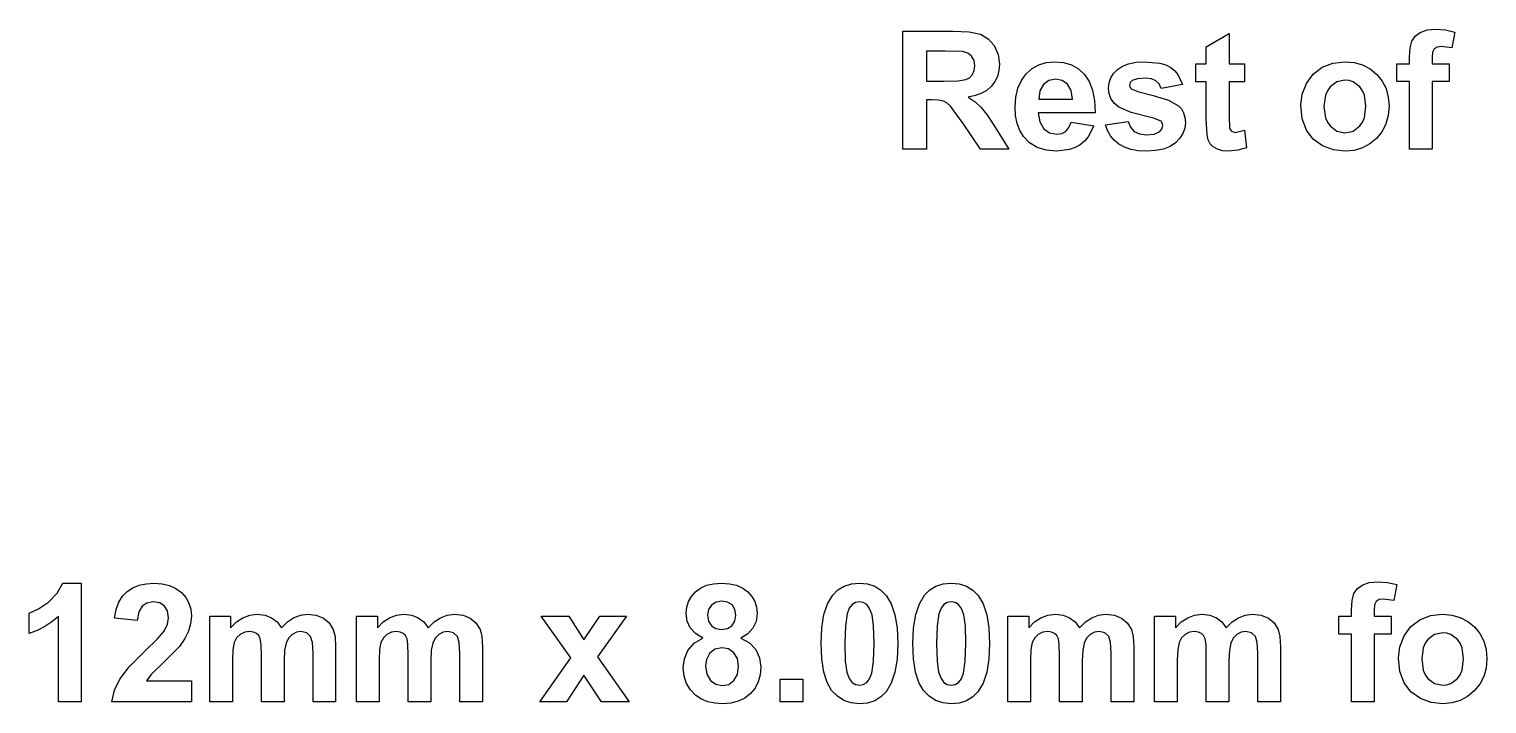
# Model space of a CAD drawing. Header units: metres. Extents: x -79 to 184, y 27 to 122.
# Drawn here: x -79.19 to -30.65, y 31.35 to 53.82 of the extents above; entities that cross this region are included whole.
import ezdxf

# ---------------------------------------------------------------- set-up
doc = ezdxf.new("R2010")
doc.units = ezdxf.units.M

msp = doc.modelspace()

# ---------------------------------------------------------------- linework, layer by layer
at = {"layer": '12mm x 8.00mm fo'}
for p, q in [((-78.55, 34.738, 0.02), (-78.258, 35.03, 0.02)), ((-78.258, 35.03, 0.02), (-78.075, 35.367, 0.02)), ((-78.075, 35.367, 0.02), (-77.464, 35.367, 0.02)), ((-77.464, 35.367, 0.02), (-77.464, 31.418, 0.02)), ((-76.083, 34.939, 0.02), (-75.924, 35.096, 0.02)), ((-75.924, 35.096, 0.02), (-75.736, 35.215, 0.02)), ((-75.736, 35.215, 0.02), (-75.525, 35.3, 0.02)), ((-75.525, 35.3, 0.02), (-75.293, 35.351, 0.02)), ((-75.293, 35.351, 0.02), (-75.038, 35.367, 0.02)), ((-75.038, 35.367, 0.02), (-74.763, 35.348, 0.02)), ((-74.763, 35.348, 0.02), (-74.519, 35.289, 0.02)), ((-74.519, 35.289, 0.02), (-74.305, 35.191, 0.02)), ((-74.305, 35.191, 0.02), (-74.124, 35.054, 0.02)), ((-74.124, 35.054, 0.02), (-73.978, 34.887, 0.02)), ((-57.141, 34.927, 0.02), (-57.006, 35.08, 0.02)), ((-57.006, 35.08, 0.02), (-56.836, 35.206, 0.02)), ((-56.836, 35.206, 0.02), (-56.634, 35.296, 0.02)), ((-56.634, 35.296, 0.02), (-56.4, 35.35, 0.02)), ((-56.4, 35.35, 0.02), (-56.133, 35.367, 0.02)), ((-56.133, 35.367, 0.02), (-55.868, 35.35, 0.02)), ((-55.868, 35.35, 0.02), (-55.635, 35.296, 0.02)), ((-55.635, 35.296, 0.02), (-55.433, 35.206, 0.02)), ((-55.433, 35.206, 0.02), (-55.262, 35.08, 0.02)), ((-55.262, 35.08, 0.02), (-55.127, 34.927, 0.02)), ((-52.605, 34.682, 0.02), (-52.436, 34.965, 0.02)), ((-52.436, 34.965, 0.02), (-52.261, 35.141, 0.02)), ((-52.261, 35.141, 0.02), (-52.054, 35.267, 0.02)), ((-52.054, 35.267, 0.02), (-51.815, 35.342, 0.02)), ((-51.815, 35.342, 0.02), (-51.545, 35.367, 0.02)), ((-51.545, 35.367, 0.02), (-51.275, 35.342, 0.02)), ((-51.275, 35.342, 0.02), (-51.036, 35.266, 0.02)), ((-51.036, 35.266, 0.02), (-50.829, 35.138, 0.02)), ((-50.829, 35.138, 0.02), (-50.652, 34.96, 0.02)), ((-50.652, 34.96, 0.02), (-50.484, 34.678, 0.02)), ((-49.549, 34.682, 0.02), (-49.38, 34.965, 0.02)), ((-49.38, 34.965, 0.02), (-49.205, 35.141, 0.02)), ((-49.205, 35.141, 0.02), (-48.998, 35.267, 0.02)), ((-48.998, 35.267, 0.02), (-48.76, 35.342, 0.02)), ((-48.76, 35.342, 0.02), (-48.49, 35.367, 0.02)), ((-48.49, 35.367, 0.02), (-48.22, 35.342, 0.02)), ((-48.22, 35.342, 0.02), (-47.981, 35.266, 0.02)), ((-47.981, 35.266, 0.02), (-47.773, 35.138, 0.02)), ((-47.773, 35.138, 0.02), (-47.596, 34.96, 0.02)), ((-47.596, 34.96, 0.02), (-47.429, 34.678, 0.02)), ((-35.143, 34.796, 0.02), (-35.085, 35.019, 0.02)), ((-35.085, 35.019, 0.02), (-34.977, 35.179, 0.02)), ((-34.977, 35.179, 0.02), (-34.804, 35.307, 0.02)), ((-34.804, 35.307, 0.02), (-34.571, 35.391, 0.02)), ((-34.571, 35.391, 0.02), (-34.285, 35.418, 0.02)), ((-34.285, 35.418, 0.02), (-33.966, 35.394, 0.02)), ((-33.966, 35.394, 0.02), (-33.654, 35.322, 0.02)), ((-33.654, 35.322, 0.02), (-33.756, 34.796, 0.02)), ((-79.191, 34.372, 0.02), (-78.883, 34.512, 0.02)), ((-78.883, 34.512, 0.02), (-78.55, 34.738, 0.02)), ((-76.345, 34.203, 0.02), (-76.293, 34.492, 0.02)), ((-76.293, 34.492, 0.02), (-76.206, 34.738, 0.02)), ((-76.206, 34.738, 0.02), (-76.083, 34.939, 0.02)), ((-75.433, 34.6, 0.02), (-75.543, 34.411, 0.02)), ((-75.269, 34.707, 0.02), (-75.433, 34.6, 0.02)), ((-75.057, 34.742, 0.02), (-75.269, 34.707, 0.02)), ((-74.844, 34.708, 0.02), (-75.057, 34.742, 0.02)), ((-74.683, 34.607, 0.02), (-74.844, 34.708, 0.02)), ((-74.581, 34.442, 0.02), (-74.683, 34.607, 0.02)), ((-73.978, 34.887, 0.02), (-73.874, 34.701, 0.02)), ((-73.874, 34.701, 0.02), (-73.812, 34.497, 0.02)), ((-73.812, 34.497, 0.02), (-73.791, 34.273, 0.02)), ((-57.313, 34.353, 0.02), (-57.294, 34.564, 0.02)), ((-57.294, 34.564, 0.02), (-57.237, 34.755, 0.02)), ((-57.237, 34.755, 0.02), (-57.141, 34.927, 0.02)), ((-56.568, 34.491, 0.02), (-56.6, 34.3, 0.02)), ((-56.471, 34.64, 0.02), (-56.568, 34.491, 0.02)), ((-56.32, 34.737, 0.02), (-56.471, 34.64, 0.02)), ((-56.125, 34.769, 0.02), (-56.32, 34.737, 0.02)), ((-55.936, 34.737, 0.02), (-56.125, 34.769, 0.02)), ((-55.788, 34.642, 0.02), (-55.936, 34.737, 0.02)), ((-55.693, 34.493, 0.02), (-55.788, 34.642, 0.02)), ((-55.661, 34.302, 0.02), (-55.693, 34.493, 0.02)), ((-55.127, 34.927, 0.02), (-55.03, 34.755, 0.02)), ((-55.03, 34.755, 0.02), (-54.972, 34.564, 0.02)), ((-54.972, 34.564, 0.02), (-54.953, 34.353, 0.02)), ((-52.726, 34.321, 0.02), (-52.605, 34.682, 0.02)), ((-51.885, 34.533, 0.02), (-51.956, 34.343, 0.02)), ((-51.79, 34.655, 0.02), (-51.885, 34.533, 0.02)), ((-51.675, 34.721, 0.02), (-51.79, 34.655, 0.02)), ((-51.545, 34.742, 0.02), (-51.675, 34.721, 0.02)), ((-51.416, 34.721, 0.02), (-51.545, 34.742, 0.02)), ((-51.303, 34.655, 0.02), (-51.416, 34.721, 0.02)), ((-51.206, 34.525, 0.02), (-51.303, 34.655, 0.02)), ((-51.127, 34.309, 0.02), (-51.206, 34.525, 0.02)), ((-50.484, 34.678, 0.02), (-50.364, 34.318, 0.02)), ((-49.67, 34.321, 0.02), (-49.549, 34.682, 0.02)), ((-48.829, 34.533, 0.02), (-48.9, 34.343, 0.02)), ((-48.734, 34.655, 0.02), (-48.829, 34.533, 0.02)), ((-48.619, 34.721, 0.02), (-48.734, 34.655, 0.02)), ((-48.49, 34.742, 0.02), (-48.619, 34.721, 0.02)), ((-48.361, 34.721, 0.02), (-48.49, 34.742, 0.02)), ((-48.247, 34.655, 0.02), (-48.361, 34.721, 0.02)), ((-48.15, 34.525, 0.02), (-48.247, 34.655, 0.02)), ((-48.071, 34.309, 0.02), (-48.15, 34.525, 0.02)), ((-47.429, 34.678, 0.02), (-47.309, 34.318, 0.02)), ((-35.162, 34.482, 0.02), (-35.143, 34.796, 0.02)), ((-35.162, 34.268, 0.02), (-35.162, 34.482, 0.02)), ((-34.39, 34.651, 0.02), (-34.408, 34.469, 0.02)), ((-34.408, 34.469, 0.02), (-34.408, 34.268, 0.02)), ((-34.337, 34.762, 0.02), (-34.39, 34.651, 0.02)), ((-34.243, 34.82, 0.02), (-34.337, 34.762, 0.02)), ((-34.102, 34.839, 0.02), (-34.243, 34.82, 0.02)), ((-33.756, 34.796, 0.02), (-34.102, 34.839, 0.02)), ((-79.191, 33.688, 0.02), (-79.191, 34.372, 0.02)), ((-78.433, 34.079, 0.02), (-78.667, 33.923, 0.02)), ((-78.217, 34.259, 0.02), (-78.433, 34.079, 0.02)), ((-78.217, 31.418, 0.02), (-78.217, 34.259, 0.02)), ((-75.594, 34.128, 0.02), (-76.345, 34.203, 0.02)), ((-75.543, 34.411, 0.02), (-75.594, 34.128, 0.02)), ((-74.703, 33.758, 0.02), (-74.586, 33.99, 0.02)), ((-74.586, 33.99, 0.02), (-74.547, 34.219, 0.02)), ((-74.547, 34.219, 0.02), (-74.581, 34.442, 0.02)), ((-73.815, 34.014, 0.02), (-73.886, 33.767, 0.02)), ((-73.791, 34.273, 0.02), (-73.815, 34.014, 0.02)), ((-73.177, 34.268, 0.02), (-72.482, 34.268, 0.02)), ((-73.177, 31.418, 0.02), (-73.177, 34.268, 0.02)), ((-72.482, 34.268, 0.02), (-72.482, 33.879, 0.02)), ((-72.482, 33.879, 0.02), (-72.286, 34.077, 0.02)), ((-72.286, 34.077, 0.02), (-72.073, 34.219, 0.02)), ((-72.073, 34.219, 0.02), (-71.842, 34.304, 0.02)), ((-71.842, 34.304, 0.02), (-71.594, 34.332, 0.02)), ((-71.594, 34.332, 0.02), (-71.338, 34.304, 0.02)), ((-71.338, 34.304, 0.02), (-71.119, 34.219, 0.02)), ((-71.119, 34.219, 0.02), (-70.936, 34.078, 0.02)), ((-70.936, 34.078, 0.02), (-70.789, 33.879, 0.02)), ((-70.789, 33.879, 0.02), (-70.594, 34.078, 0.02)), ((-70.594, 34.078, 0.02), (-70.384, 34.219, 0.02)), ((-70.384, 34.219, 0.02), (-70.159, 34.304, 0.02)), ((-70.159, 34.304, 0.02), (-69.92, 34.332, 0.02)), ((-69.92, 34.332, 0.02), (-69.63, 34.3, 0.02)), ((-69.63, 34.3, 0.02), (-69.388, 34.204, 0.02)), ((-69.388, 34.204, 0.02), (-69.199, 34.047, 0.02)), ((-69.199, 34.047, 0.02), (-69.064, 33.83, 0.02)), ((-68.291, 34.268, 0.02), (-67.596, 34.268, 0.02)), ((-68.291, 31.418, 0.02), (-68.291, 34.268, 0.02)), ((-67.596, 34.268, 0.02), (-67.596, 33.879, 0.02)), ((-67.596, 33.879, 0.02), (-67.401, 34.077, 0.02)), ((-67.401, 34.077, 0.02), (-67.188, 34.219, 0.02)), ((-67.188, 34.219, 0.02), (-66.957, 34.304, 0.02)), ((-66.957, 34.304, 0.02), (-66.708, 34.332, 0.02)), ((-66.708, 34.332, 0.02), (-66.453, 34.304, 0.02)), ((-66.453, 34.304, 0.02), (-66.234, 34.219, 0.02)), ((-66.234, 34.219, 0.02), (-66.05, 34.078, 0.02)), ((-66.05, 34.078, 0.02), (-65.904, 33.879, 0.02)), ((-65.904, 33.879, 0.02), (-65.708, 34.078, 0.02)), ((-65.708, 34.078, 0.02), (-65.498, 34.219, 0.02)), ((-65.498, 34.219, 0.02), (-65.274, 34.304, 0.02)), ((-65.274, 34.304, 0.02), (-65.034, 34.332, 0.02)), ((-65.034, 34.332, 0.02), (-64.745, 34.3, 0.02)), ((-64.745, 34.3, 0.02), (-64.503, 34.204, 0.02)), ((-64.503, 34.204, 0.02), (-64.313, 34.047, 0.02)), ((-64.313, 34.047, 0.02), (-64.179, 33.83, 0.02)), ((-61.158, 32.886, 0.02), (-62.142, 34.268, 0.02)), ((-62.142, 34.268, 0.02), (-61.222, 34.268, 0.02)), ((-61.222, 34.268, 0.02), (-60.718, 33.484, 0.02)), ((-60.718, 33.484, 0.02), (-60.187, 34.268, 0.02)), ((-59.301, 34.268, 0.02), (-60.267, 32.918, 0.02)), ((-60.187, 34.268, 0.02), (-59.301, 34.268, 0.02)), ((-57.28, 34.106, 0.02), (-57.313, 34.353, 0.02)), ((-57.181, 33.88, 0.02), (-57.28, 34.106, 0.02)), ((-56.6, 34.3, 0.02), (-56.568, 34.099, 0.02)), ((-56.568, 34.099, 0.02), (-56.472, 33.948, 0.02)), ((-55.79, 33.95, 0.02), (-55.693, 34.102, 0.02)), ((-55.693, 34.102, 0.02), (-55.661, 34.302, 0.02)), ((-54.988, 34.095, 0.02), (-55.095, 33.866, 0.02)), ((-54.953, 34.353, 0.02), (-54.988, 34.095, 0.02)), ((-52.798, 33.883, 0.02), (-52.726, 34.321, 0.02)), ((-51.956, 34.343, 0.02), (-52.014, 33.95, 0.02)), ((-51.075, 33.942, 0.02), (-51.127, 34.309, 0.02)), ((-50.364, 34.318, 0.02), (-50.292, 33.878, 0.02)), ((-49.743, 33.883, 0.02), (-49.67, 34.321, 0.02)), ((-48.9, 34.343, 0.02), (-48.959, 33.95, 0.02)), ((-48.019, 33.942, 0.02), (-48.071, 34.309, 0.02)), ((-47.309, 34.318, 0.02), (-47.237, 33.878, 0.02)), ((-46.604, 34.268, 0.02), (-45.909, 34.268, 0.02)), ((-46.604, 31.418, 0.02), (-46.604, 34.268, 0.02)), ((-45.909, 34.268, 0.02), (-45.909, 33.879, 0.02)), ((-45.909, 33.879, 0.02), (-45.714, 34.077, 0.02)), ((-45.714, 34.077, 0.02), (-45.5, 34.219, 0.02)), ((-45.5, 34.219, 0.02), (-45.27, 34.304, 0.02)), ((-45.27, 34.304, 0.02), (-45.021, 34.332, 0.02)), ((-45.021, 34.332, 0.02), (-44.765, 34.304, 0.02)), ((-44.765, 34.304, 0.02), (-44.546, 34.219, 0.02)), ((-44.546, 34.219, 0.02), (-44.363, 34.078, 0.02)), ((-44.363, 34.078, 0.02), (-44.216, 33.879, 0.02)), ((-44.216, 33.879, 0.02), (-44.021, 34.078, 0.02)), ((-44.021, 34.078, 0.02), (-43.811, 34.219, 0.02)), ((-43.811, 34.219, 0.02), (-43.586, 34.304, 0.02)), ((-43.586, 34.304, 0.02), (-43.347, 34.332, 0.02)), ((-43.347, 34.332, 0.02), (-43.057, 34.3, 0.02)), ((-43.057, 34.3, 0.02), (-42.816, 34.204, 0.02)), ((-42.816, 34.204, 0.02), (-42.626, 34.047, 0.02)), ((-42.626, 34.047, 0.02), (-42.491, 33.83, 0.02)), ((-41.718, 34.268, 0.02), (-41.024, 34.268, 0.02)), ((-41.718, 31.418, 0.02), (-41.718, 34.268, 0.02)), ((-41.024, 34.268, 0.02), (-41.024, 33.879, 0.02)), ((-41.024, 33.879, 0.02), (-40.828, 34.077, 0.02)), ((-40.828, 34.077, 0.02), (-40.615, 34.219, 0.02)), ((-40.615, 34.219, 0.02), (-40.384, 34.304, 0.02)), ((-40.384, 34.304, 0.02), (-40.136, 34.332, 0.02)), ((-40.136, 34.332, 0.02), (-39.88, 34.304, 0.02)), ((-39.88, 34.304, 0.02), (-39.661, 34.219, 0.02)), ((-39.661, 34.219, 0.02), (-39.478, 34.078, 0.02)), ((-39.478, 34.078, 0.02), (-39.331, 33.879, 0.02)), ((-39.331, 33.879, 0.02), (-39.136, 34.078, 0.02)), ((-39.136, 34.078, 0.02), (-38.926, 34.219, 0.02)), ((-38.926, 34.219, 0.02), (-38.701, 34.304, 0.02)), ((-38.701, 34.304, 0.02), (-38.462, 34.332, 0.02)), ((-38.462, 34.332, 0.02), (-38.172, 34.3, 0.02)), ((-38.172, 34.3, 0.02), (-37.93, 34.204, 0.02)), ((-37.93, 34.204, 0.02), (-37.741, 34.047, 0.02)), ((-37.741, 34.047, 0.02), (-37.606, 33.83, 0.02)), ((-35.58, 34.268, 0.02), (-35.162, 34.268, 0.02)), ((-35.58, 33.675, 0.02), (-35.58, 34.268, 0.02)), ((-34.408, 34.268, 0.02), (-33.845, 34.268, 0.02)), ((-33.845, 34.268, 0.02), (-33.845, 33.675, 0.02)), ((-33.186, 33.92, 0.02), (-32.885, 34.147, 0.02)), ((-32.885, 34.147, 0.02), (-32.526, 34.286, 0.02)), ((-32.526, 34.286, 0.02), (-32.128, 34.332, 0.02)), ((-32.128, 34.332, 0.02), (-31.819, 34.306, 0.02)), ((-31.819, 34.306, 0.02), (-31.539, 34.227, 0.02)), ((-31.539, 34.227, 0.02), (-31.289, 34.096, 0.02)), ((-31.289, 34.096, 0.02), (-31.068, 33.912, 0.02)), ((-78.92, 33.793, 0.02), (-79.191, 33.688, 0.02)), ((-78.667, 33.923, 0.02), (-78.92, 33.793, 0.02)), ((-75.328, 33.114, 0.02), (-74.917, 33.512, 0.02)), ((-74.917, 33.512, 0.02), (-74.703, 33.758, 0.02)), ((-74.009, 33.521, 0.02), (-74.188, 33.264, 0.02)), ((-73.886, 33.767, 0.02), (-74.009, 33.521, 0.02)), ((-72.282, 33.547, 0.02), (-72.362, 33.39, 0.02)), ((-72.162, 33.661, 0.02), (-72.282, 33.547, 0.02)), ((-72.014, 33.732, 0.02), (-72.162, 33.661, 0.02)), ((-71.849, 33.755, 0.02), (-72.014, 33.732, 0.02)), ((-71.719, 33.74, 0.02), (-71.849, 33.755, 0.02)), ((-71.619, 33.696, 0.02), (-71.719, 33.74, 0.02)), ((-71.546, 33.622, 0.02), (-71.619, 33.696, 0.02)), ((-71.494, 33.516, 0.02), (-71.546, 33.622, 0.02)), ((-71.464, 33.322, 0.02), (-71.494, 33.516, 0.02)), ((-70.557, 33.539, 0.02), (-70.639, 33.375, 0.02)), ((-70.437, 33.659, 0.02), (-70.557, 33.539, 0.02)), ((-70.293, 33.731, 0.02), (-70.437, 33.659, 0.02)), ((-70.14, 33.755, 0.02), (-70.293, 33.731, 0.02)), ((-69.95, 33.715, 0.02), (-70.14, 33.755, 0.02)), ((-69.818, 33.594, 0.02), (-69.95, 33.715, 0.02)), ((-69.759, 33.396, 0.02), (-69.818, 33.594, 0.02)), ((-69.064, 33.83, 0.02), (-69.005, 33.591, 0.02)), ((-69.005, 33.591, 0.02), (-68.986, 33.24, 0.02)), ((-67.397, 33.547, 0.02), (-67.477, 33.39, 0.02)), ((-67.277, 33.661, 0.02), (-67.397, 33.547, 0.02)), ((-67.129, 33.732, 0.02), (-67.277, 33.661, 0.02)), ((-66.963, 33.755, 0.02), (-67.129, 33.732, 0.02)), ((-66.833, 33.74, 0.02), (-66.963, 33.755, 0.02)), ((-66.734, 33.696, 0.02), (-66.833, 33.74, 0.02)), ((-66.66, 33.622, 0.02), (-66.734, 33.696, 0.02)), ((-66.609, 33.516, 0.02), (-66.66, 33.622, 0.02)), ((-66.579, 33.322, 0.02), (-66.609, 33.516, 0.02)), ((-65.672, 33.539, 0.02), (-65.753, 33.375, 0.02)), ((-65.552, 33.659, 0.02), (-65.672, 33.539, 0.02)), ((-65.408, 33.731, 0.02), (-65.552, 33.659, 0.02)), ((-65.254, 33.755, 0.02), (-65.408, 33.731, 0.02)), ((-65.065, 33.715, 0.02), (-65.254, 33.755, 0.02)), ((-64.932, 33.594, 0.02), (-65.065, 33.715, 0.02)), ((-64.874, 33.396, 0.02), (-64.932, 33.594, 0.02)), ((-64.179, 33.83, 0.02), (-64.12, 33.591, 0.02)), ((-64.12, 33.591, 0.02), (-64.101, 33.24, 0.02)), ((-57.008, 33.687, 0.02), (-57.181, 33.88, 0.02)), ((-57.05, 33.365, 0.02), (-56.755, 33.54, 0.02)), ((-56.755, 33.54, 0.02), (-57.008, 33.687, 0.02)), ((-56.472, 33.948, 0.02), (-56.324, 33.854, 0.02)), ((-56.324, 33.854, 0.02), (-56.133, 33.822, 0.02)), ((-56.133, 33.822, 0.02), (-55.94, 33.854, 0.02)), ((-55.94, 33.854, 0.02), (-55.79, 33.95, 0.02)), ((-55.266, 33.678, 0.02), (-55.494, 33.54, 0.02)), ((-55.494, 33.54, 0.02), (-55.206, 33.379, 0.02)), ((-55.095, 33.866, 0.02), (-55.266, 33.678, 0.02)), ((-52.822, 33.366, 0.02), (-52.798, 33.883, 0.02)), ((-52.014, 33.95, 0.02), (-52.034, 33.358, 0.02)), ((-51.057, 33.358, 0.02), (-51.075, 33.942, 0.02)), ((-50.292, 33.878, 0.02), (-50.268, 33.358, 0.02)), ((-49.767, 33.366, 0.02), (-49.743, 33.883, 0.02)), ((-48.959, 33.95, 0.02), (-48.978, 33.358, 0.02)), ((-48.001, 33.358, 0.02), (-48.019, 33.942, 0.02)), ((-47.237, 33.878, 0.02), (-47.213, 33.358, 0.02)), ((-45.709, 33.547, 0.02), (-45.79, 33.39, 0.02)), ((-45.59, 33.661, 0.02), (-45.709, 33.547, 0.02)), ((-45.441, 33.732, 0.02), (-45.59, 33.661, 0.02)), ((-45.276, 33.755, 0.02), (-45.441, 33.732, 0.02)), ((-45.146, 33.74, 0.02), (-45.276, 33.755, 0.02)), ((-45.046, 33.696, 0.02), (-45.146, 33.74, 0.02)), ((-44.973, 33.622, 0.02), (-45.046, 33.696, 0.02)), ((-44.922, 33.516, 0.02), (-44.973, 33.622, 0.02)), ((-44.891, 33.322, 0.02), (-44.922, 33.516, 0.02)), ((-43.985, 33.539, 0.02), (-44.066, 33.375, 0.02)), ((-43.865, 33.659, 0.02), (-43.985, 33.539, 0.02)), ((-43.72, 33.731, 0.02), (-43.865, 33.659, 0.02)), ((-43.567, 33.755, 0.02), (-43.72, 33.731, 0.02)), ((-43.378, 33.715, 0.02), (-43.567, 33.755, 0.02)), ((-43.245, 33.594, 0.02), (-43.378, 33.715, 0.02)), ((-43.187, 33.396, 0.02), (-43.245, 33.594, 0.02)), ((-42.491, 33.83, 0.02), (-42.433, 33.591, 0.02)), ((-42.433, 33.591, 0.02), (-42.413, 33.24, 0.02)), ((-40.824, 33.547, 0.02), (-40.904, 33.39, 0.02)), ((-40.704, 33.661, 0.02), (-40.824, 33.547, 0.02)), ((-40.556, 33.732, 0.02), (-40.704, 33.661, 0.02)), ((-40.39, 33.755, 0.02), (-40.556, 33.732, 0.02)), ((-40.261, 33.74, 0.02), (-40.39, 33.755, 0.02)), ((-40.161, 33.696, 0.02), (-40.261, 33.74, 0.02)), ((-40.088, 33.622, 0.02), (-40.161, 33.696, 0.02)), ((-40.036, 33.516, 0.02), (-40.088, 33.622, 0.02)), ((-40.006, 33.322, 0.02), (-40.036, 33.516, 0.02)), ((-39.099, 33.539, 0.02), (-39.181, 33.375, 0.02)), ((-38.979, 33.659, 0.02), (-39.099, 33.539, 0.02)), ((-38.835, 33.731, 0.02), (-38.979, 33.659, 0.02)), ((-38.682, 33.755, 0.02), (-38.835, 33.731, 0.02)), ((-38.492, 33.715, 0.02), (-38.682, 33.755, 0.02)), ((-38.36, 33.594, 0.02), (-38.492, 33.715, 0.02)), ((-38.301, 33.396, 0.02), (-38.36, 33.594, 0.02)), ((-37.606, 33.83, 0.02), (-37.547, 33.591, 0.02)), ((-37.547, 33.591, 0.02), (-37.528, 33.24, 0.02)), ((-35.162, 33.675, 0.02), (-35.58, 33.675, 0.02)), ((-35.162, 31.418, 0.02), (-35.162, 33.675, 0.02)), ((-33.845, 33.675, 0.02), (-34.408, 33.675, 0.02)), ((-34.408, 33.675, 0.02), (-34.408, 31.418, 0.02)), ((-33.549, 33.253, 0.02), (-33.41, 33.61, 0.02)), ((-33.41, 33.61, 0.02), (-33.186, 33.92, 0.02)), ((-32.621, 33.492, 0.02), (-32.709, 33.367, 0.02)), ((-32.397, 33.661, 0.02), (-32.621, 33.492, 0.02)), ((-32.125, 33.718, 0.02), (-32.397, 33.661, 0.02)), ((-31.983, 33.703, 0.02), (-32.125, 33.718, 0.02)), ((-31.854, 33.661, 0.02), (-31.983, 33.703, 0.02)), ((-31.63, 33.492, 0.02), (-31.854, 33.661, 0.02)), ((-31.542, 33.367, 0.02), (-31.63, 33.492, 0.02)), ((-31.068, 33.912, 0.02), (-30.887, 33.688, 0.02)), ((-30.887, 33.688, 0.02), (-30.758, 33.437, 0.02)), ((-75.857, 32.584, 0.02), (-75.328, 33.114, 0.02)), ((-74.188, 33.264, 0.02), (-74.682, 32.762, 0.02)), ((-72.408, 33.155, 0.02), (-72.423, 32.803, 0.02)), ((-72.362, 33.39, 0.02), (-72.408, 33.155, 0.02)), ((-71.454, 32.98, 0.02), (-71.464, 33.322, 0.02)), ((-70.685, 33.135, 0.02), (-70.7, 32.787, 0.02)), ((-70.639, 33.375, 0.02), (-70.685, 33.135, 0.02)), ((-69.74, 33.047, 0.02), (-69.759, 33.396, 0.02)), ((-69.74, 31.418, 0.02), (-69.74, 33.047, 0.02)), ((-68.986, 33.24, 0.02), (-68.986, 31.418, 0.02)), ((-67.522, 33.155, 0.02), (-67.537, 32.803, 0.02)), ((-67.477, 33.39, 0.02), (-67.522, 33.155, 0.02)), ((-66.569, 32.98, 0.02), (-66.579, 33.322, 0.02)), ((-65.8, 33.135, 0.02), (-65.815, 32.787, 0.02)), ((-65.753, 33.375, 0.02), (-65.8, 33.135, 0.02)), ((-64.855, 33.047, 0.02), (-64.874, 33.396, 0.02)), ((-64.855, 31.418, 0.02), (-64.855, 33.047, 0.02)), ((-64.101, 33.24, 0.02), (-64.101, 31.418, 0.02)), ((-57.373, 32.849, 0.02), (-57.254, 33.129, 0.02)), ((-57.254, 33.129, 0.02), (-57.05, 33.365, 0.02)), ((-56.534, 33.028, 0.02), (-56.636, 32.83, 0.02)), ((-56.363, 33.171, 0.02), (-56.534, 33.028, 0.02)), ((-56.122, 33.219, 0.02), (-56.363, 33.171, 0.02)), ((-55.904, 33.177, 0.02), (-56.122, 33.219, 0.02)), ((-55.728, 33.051, 0.02), (-55.904, 33.177, 0.02)), ((-55.611, 32.856, 0.02), (-55.728, 33.051, 0.02)), ((-55.206, 33.379, 0.02), (-54.997, 33.157, 0.02)), ((-54.997, 33.157, 0.02), (-54.869, 32.885, 0.02)), ((-52.8, 32.843, 0.02), (-52.822, 33.366, 0.02)), ((-52.034, 33.358, 0.02), (-52.016, 32.774, 0.02)), ((-51.077, 32.767, 0.02), (-51.057, 33.358, 0.02)), ((-50.268, 33.358, 0.02), (-50.293, 32.839, 0.02)), ((-49.745, 32.843, 0.02), (-49.767, 33.366, 0.02)), ((-48.978, 33.358, 0.02), (-48.961, 32.774, 0.02)), ((-48.021, 32.767, 0.02), (-48.001, 33.358, 0.02)), ((-47.213, 33.358, 0.02), (-47.237, 32.839, 0.02)), ((-45.835, 33.155, 0.02), (-45.85, 32.803, 0.02)), ((-45.79, 33.39, 0.02), (-45.835, 33.155, 0.02)), ((-44.881, 32.98, 0.02), (-44.891, 33.322, 0.02)), ((-44.112, 33.135, 0.02), (-44.128, 32.787, 0.02)), ((-44.066, 33.375, 0.02), (-44.112, 33.135, 0.02)), ((-43.167, 33.047, 0.02), (-43.187, 33.396, 0.02)), ((-43.167, 31.418, 0.02), (-43.167, 33.047, 0.02)), ((-42.413, 33.24, 0.02), (-42.413, 31.418, 0.02)), ((-40.949, 33.155, 0.02), (-40.965, 32.803, 0.02)), ((-40.904, 33.39, 0.02), (-40.949, 33.155, 0.02)), ((-39.996, 32.98, 0.02), (-40.006, 33.322, 0.02)), ((-39.227, 33.135, 0.02), (-39.242, 32.787, 0.02)), ((-39.181, 33.375, 0.02), (-39.227, 33.135, 0.02)), ((-38.282, 33.047, 0.02), (-38.301, 33.396, 0.02)), ((-38.282, 31.418, 0.02), (-38.282, 33.047, 0.02)), ((-37.528, 33.24, 0.02), (-37.528, 31.418, 0.02)), ((-33.595, 32.883, 0.02), (-33.549, 33.253, 0.02)), ((-32.772, 33.217, 0.02), (-32.822, 32.843, 0.02)), ((-32.709, 33.367, 0.02), (-32.772, 33.217, 0.02)), ((-31.48, 33.219, 0.02), (-31.542, 33.367, 0.02)), ((-31.43, 32.848, 0.02), (-31.48, 33.219, 0.02)), ((-30.758, 33.437, 0.02), (-30.681, 33.158, 0.02)), ((-30.681, 33.158, 0.02), (-30.655, 32.851, 0.02)), ((-76.176, 32.171, 0.02), (-75.857, 32.584, 0.02)), ((-74.682, 32.762, 0.02), (-75.134, 32.328, 0.02)), ((-72.423, 32.803, 0.02), (-72.423, 31.418, 0.02)), ((-71.454, 31.418, 0.02), (-71.454, 32.98, 0.02)), ((-70.7, 32.787, 0.02), (-70.7, 31.418, 0.02)), ((-67.537, 32.803, 0.02), (-67.537, 31.418, 0.02)), ((-66.569, 31.418, 0.02), (-66.569, 32.98, 0.02)), ((-65.815, 32.787, 0.02), (-65.815, 31.418, 0.02)), ((-62.185, 31.418, 0.02), (-61.158, 32.886, 0.02)), ((-60.267, 32.918, 0.02), (-59.213, 31.418, 0.02)), ((-57.413, 32.543, 0.02), (-57.373, 32.849, 0.02)), ((-57.386, 32.268, 0.02), (-57.413, 32.543, 0.02)), ((-56.636, 32.83, 0.02), (-56.669, 32.615, 0.02)), ((-56.669, 32.615, 0.02), (-56.63, 32.338, 0.02)), ((-55.572, 32.607, 0.02), (-55.611, 32.856, 0.02)), ((-55.61, 32.328, 0.02), (-55.572, 32.607, 0.02)), ((-54.869, 32.885, 0.02), (-54.826, 32.575, 0.02)), ((-54.826, 32.575, 0.02), (-54.848, 32.315, 0.02)), ((-52.735, 32.407, 0.02), (-52.8, 32.843, 0.02)), ((-52.016, 32.774, 0.02), (-51.964, 32.407, 0.02)), ((-51.135, 32.376, 0.02), (-51.077, 32.767, 0.02)), ((-50.293, 32.839, 0.02), (-50.365, 32.399, 0.02)), ((-49.679, 32.407, 0.02), (-49.745, 32.843, 0.02)), ((-48.961, 32.774, 0.02), (-48.908, 32.407, 0.02)), ((-48.079, 32.376, 0.02), (-48.021, 32.767, 0.02)), ((-47.237, 32.839, 0.02), (-47.309, 32.399, 0.02)), ((-45.85, 32.803, 0.02), (-45.85, 31.418, 0.02)), ((-44.881, 31.418, 0.02), (-44.881, 32.98, 0.02)), ((-44.128, 32.787, 0.02), (-44.128, 31.418, 0.02)), ((-40.965, 32.803, 0.02), (-40.965, 31.418, 0.02)), ((-39.996, 31.418, 0.02), (-39.996, 32.98, 0.02)), ((-39.242, 32.787, 0.02), (-39.242, 31.418, 0.02)), ((-33.549, 32.429, 0.02), (-33.595, 32.883, 0.02)), ((-32.822, 32.843, 0.02), (-32.772, 32.469, 0.02)), ((-31.48, 32.47, 0.02), (-31.43, 32.848, 0.02)), ((-30.681, 32.542, 0.02), (-30.759, 32.26, 0.02)), ((-30.655, 32.851, 0.02), (-30.681, 32.542, 0.02)), ((-76.348, 31.805, 0.02), (-76.176, 32.171, 0.02)), ((-75.134, 32.328, 0.02), (-75.288, 32.119, 0.02)), ((-75.288, 32.119, 0.02), (-73.791, 32.119, 0.02)), ((-73.791, 32.119, 0.02), (-73.791, 31.418, 0.02)), ((-60.718, 32.301, 0.02), (-61.303, 31.418, 0.02)), ((-60.138, 31.418, 0.02), (-60.718, 32.301, 0.02)), ((-57.307, 32.025, 0.02), (-57.386, 32.268, 0.02)), ((-56.63, 32.338, 0.02), (-56.51, 32.129, 0.02)), ((-56.51, 32.129, 0.02), (-56.33, 31.999, 0.02)), ((-55.898, 31.997, 0.02), (-55.725, 32.123, 0.02)), ((-55.725, 32.123, 0.02), (-55.61, 32.328, 0.02)), ((-54.913, 32.081, 0.02), (-55.022, 31.872, 0.02)), ((-54.848, 32.315, 0.02), (-54.913, 32.081, 0.02)), ((-54.185, 31.418, 0.02), (-54.185, 32.172, 0.02)), ((-54.185, 32.172, 0.02), (-53.431, 32.172, 0.02)), ((-53.431, 32.172, 0.02), (-53.431, 31.418, 0.02)), ((-52.625, 32.057, 0.02), (-52.735, 32.407, 0.02)), ((-52.471, 31.793, 0.02), (-52.625, 32.057, 0.02)), ((-51.964, 32.407, 0.02), (-51.885, 32.191, 0.02)), ((-51.885, 32.191, 0.02), (-51.788, 32.062, 0.02)), ((-51.788, 32.062, 0.02), (-51.675, 31.998, 0.02)), ((-51.416, 31.998, 0.02), (-51.301, 32.064, 0.02)), ((-51.301, 32.064, 0.02), (-51.206, 32.185, 0.02)), ((-51.206, 32.185, 0.02), (-51.135, 32.376, 0.02)), ((-50.486, 32.037, 0.02), (-50.655, 31.754, 0.02)), ((-50.365, 32.399, 0.02), (-50.486, 32.037, 0.02)), ((-49.569, 32.057, 0.02), (-49.679, 32.407, 0.02)), ((-49.415, 31.793, 0.02), (-49.569, 32.057, 0.02)), ((-48.908, 32.407, 0.02), (-48.829, 32.191, 0.02)), ((-48.829, 32.191, 0.02), (-48.733, 32.062, 0.02)), ((-48.733, 32.062, 0.02), (-48.619, 31.998, 0.02)), ((-48.36, 31.998, 0.02), (-48.246, 32.064, 0.02)), ((-48.246, 32.064, 0.02), (-48.15, 32.185, 0.02)), ((-48.15, 32.185, 0.02), (-48.079, 32.376, 0.02)), ((-47.43, 32.037, 0.02), (-47.599, 31.754, 0.02)), ((-47.309, 32.399, 0.02), (-47.43, 32.037, 0.02)), ((-33.41, 32.05, 0.02), (-33.549, 32.429, 0.02)), ((-33.182, 31.749, 0.02), (-33.41, 32.05, 0.02)), ((-32.772, 32.469, 0.02), (-32.709, 32.319, 0.02)), ((-32.709, 32.319, 0.02), (-32.621, 32.194, 0.02)), ((-32.621, 32.194, 0.02), (-32.397, 32.025, 0.02)), ((-31.854, 32.025, 0.02), (-31.63, 32.194, 0.02)), ((-31.63, 32.194, 0.02), (-31.542, 32.319, 0.02)), ((-31.542, 32.319, 0.02), (-31.48, 32.47, 0.02)), ((-30.759, 32.26, 0.02), (-30.889, 32.006, 0.02)), ((-76.433, 31.418, 0.02), (-76.348, 31.805, 0.02)), ((-57.176, 31.812, 0.02), (-57.307, 32.025, 0.02)), ((-56.991, 31.63, 0.02), (-57.176, 31.812, 0.02)), ((-56.802, 31.507, 0.02), (-56.991, 31.63, 0.02)), ((-56.33, 31.999, 0.02), (-56.111, 31.955, 0.02)), ((-56.111, 31.955, 0.02), (-55.898, 31.997, 0.02)), ((-55.174, 31.689, 0.02), (-55.362, 31.54, 0.02)), ((-55.022, 31.872, 0.02), (-55.174, 31.689, 0.02)), ((-52.281, 31.6, 0.02), (-52.471, 31.793, 0.02)), ((-52.064, 31.462, 0.02), (-52.281, 31.6, 0.02)), ((-51.675, 31.998, 0.02), (-51.545, 31.976, 0.02)), ((-51.545, 31.976, 0.02), (-51.416, 31.998, 0.02)), ((-50.83, 31.578, 0.02), (-51.037, 31.452, 0.02)), ((-50.655, 31.754, 0.02), (-50.83, 31.578, 0.02)), ((-49.226, 31.6, 0.02), (-49.415, 31.793, 0.02)), ((-49.008, 31.462, 0.02), (-49.226, 31.6, 0.02)), ((-48.619, 31.998, 0.02), (-48.49, 31.976, 0.02)), ((-48.49, 31.976, 0.02), (-48.36, 31.998, 0.02)), ((-47.774, 31.578, 0.02), (-47.981, 31.452, 0.02)), ((-47.599, 31.754, 0.02), (-47.774, 31.578, 0.02)), ((-32.869, 31.531, 0.02), (-33.182, 31.749, 0.02)), ((-32.397, 32.025, 0.02), (-32.125, 31.968, 0.02)), ((-32.125, 31.968, 0.02), (-31.983, 31.982, 0.02)), ((-31.983, 31.982, 0.02), (-31.854, 32.025, 0.02)), ((-31.294, 31.593, 0.02), (-31.543, 31.46, 0.02)), ((-31.072, 31.779, 0.02), (-31.294, 31.593, 0.02)), ((-30.889, 32.006, 0.02), (-31.072, 31.779, 0.02)), ((-77.464, 31.418, 0.02), (-78.217, 31.418, 0.02)), ((-73.791, 31.418, 0.02), (-76.433, 31.418, 0.02)), ((-72.423, 31.418, 0.02), (-73.177, 31.418, 0.02)), ((-70.7, 31.418, 0.02), (-71.454, 31.418, 0.02)), ((-68.986, 31.418, 0.02), (-69.74, 31.418, 0.02)), ((-67.537, 31.418, 0.02), (-68.291, 31.418, 0.02)), ((-65.815, 31.418, 0.02), (-66.569, 31.418, 0.02)), ((-64.101, 31.418, 0.02), (-64.855, 31.418, 0.02)), ((-61.303, 31.418, 0.02), (-62.185, 31.418, 0.02)), ((-59.213, 31.418, 0.02), (-60.138, 31.418, 0.02)), ((-56.59, 31.419, 0.02), (-56.802, 31.507, 0.02)), ((-56.355, 31.366, 0.02), (-56.59, 31.419, 0.02)), ((-56.098, 31.349, 0.02), (-56.355, 31.366, 0.02)), ((-55.824, 31.37, 0.02), (-56.098, 31.349, 0.02)), ((-55.579, 31.434, 0.02), (-55.824, 31.37, 0.02)), ((-55.362, 31.54, 0.02), (-55.579, 31.434, 0.02)), ((-53.431, 31.418, 0.02), (-54.185, 31.418, 0.02)), ((-51.819, 31.379, 0.02), (-52.064, 31.462, 0.02)), ((-51.545, 31.351, 0.02), (-51.819, 31.379, 0.02)), ((-51.275, 31.377, 0.02), (-51.545, 31.351, 0.02)), ((-51.037, 31.452, 0.02), (-51.275, 31.377, 0.02)), ((-48.763, 31.379, 0.02), (-49.008, 31.462, 0.02)), ((-48.49, 31.351, 0.02), (-48.763, 31.379, 0.02)), ((-48.22, 31.377, 0.02), (-48.49, 31.351, 0.02)), ((-47.981, 31.452, 0.02), (-48.22, 31.377, 0.02)), ((-45.85, 31.418, 0.02), (-46.604, 31.418, 0.02)), ((-44.128, 31.418, 0.02), (-44.881, 31.418, 0.02)), ((-42.413, 31.418, 0.02), (-43.167, 31.418, 0.02)), ((-40.965, 31.418, 0.02), (-41.718, 31.418, 0.02)), ((-39.242, 31.418, 0.02), (-39.996, 31.418, 0.02)), ((-37.528, 31.418, 0.02), (-38.282, 31.418, 0.02)), ((-34.408, 31.418, 0.02), (-35.162, 31.418, 0.02)), ((-32.505, 31.398, 0.02), (-32.869, 31.531, 0.02)), ((-32.122, 31.354, 0.02), (-32.505, 31.398, 0.02)), ((-31.819, 31.381, 0.02), (-32.122, 31.354, 0.02)), ((-31.543, 31.46, 0.02), (-31.819, 31.381, 0.02))]:
    msp.add_line(p, q, dxfattribs=at)
at = {"layer": 'Rest of 1204 Bal#1'}
for p, q in [((-50.102, 49.82, 0.02), (-50.102, 53.753, 0.02)), ((-50.102, 53.753, 0.02), (-48.431, 53.753, 0.02)), ((-48.431, 53.753, 0.02), (-47.887, 53.726, 0.02)), ((-47.887, 53.726, 0.02), (-47.515, 53.647, 0.02)), ((-47.515, 53.647, 0.02), (-47.257, 53.499, 0.02)), ((-47.257, 53.499, 0.02), (-47.057, 53.27, 0.02)), ((-39.996, 53.235, 0.02), (-39.24, 53.675, 0.02)), ((-39.24, 53.675, 0.02), (-39.24, 52.669, 0.02)), ((-33.211, 53.197, 0.02), (-33.154, 53.42, 0.02)), ((-33.154, 53.42, 0.02), (-33.045, 53.581, 0.02)), ((-33.045, 53.581, 0.02), (-32.872, 53.708, 0.02)), ((-32.872, 53.708, 0.02), (-32.64, 53.792, 0.02)), ((-32.64, 53.792, 0.02), (-32.353, 53.82, 0.02)), ((-32.353, 53.82, 0.02), (-32.034, 53.796, 0.02)), ((-32.034, 53.796, 0.02), (-31.723, 53.723, 0.02)), ((-31.723, 53.723, 0.02), (-31.825, 53.197, 0.02)), ((-48.688, 53.087, 0.02), (-49.308, 53.087, 0.02)), ((-49.308, 53.087, 0.02), (-49.308, 52.089, 0.02)), ((-48.109, 53.074, 0.02), (-48.688, 53.087, 0.02)), ((-47.938, 53.019, 0.02), (-48.109, 53.074, 0.02)), ((-47.81, 52.92, 0.02), (-47.938, 53.019, 0.02)), ((-47.73, 52.778, 0.02), (-47.81, 52.92, 0.02)), ((-47.057, 53.27, 0.02), (-46.928, 52.979, 0.02)), ((-46.928, 52.979, 0.02), (-46.886, 52.65, 0.02)), ((-39.996, 52.669, 0.02), (-39.996, 53.235, 0.02)), ((-33.23, 52.883, 0.02), (-33.211, 53.197, 0.02)), ((-32.459, 53.052, 0.02), (-32.476, 52.87, 0.02)), ((-32.405, 53.164, 0.02), (-32.459, 53.052, 0.02)), ((-32.311, 53.221, 0.02), (-32.405, 53.164, 0.02)), ((-32.171, 53.24, 0.02), (-32.311, 53.221, 0.02)), ((-31.825, 53.197, 0.02), (-32.171, 53.24, 0.02)), ((-47.784, 52.304, 0.02), (-47.724, 52.437, 0.02)), ((-47.704, 52.599, 0.02), (-47.73, 52.778, 0.02)), ((-47.724, 52.437, 0.02), (-47.704, 52.599, 0.02)), ((-46.902, 52.438, 0.02), (-46.951, 52.246, 0.02)), ((-46.886, 52.65, 0.02), (-46.902, 52.438, 0.02)), ((-45.992, 52.332, 0.02), (-45.795, 52.508, 0.02)), ((-45.795, 52.508, 0.02), (-45.573, 52.633, 0.02)), ((-45.573, 52.633, 0.02), (-45.327, 52.708, 0.02)), ((-45.327, 52.708, 0.02), (-45.056, 52.733, 0.02)), ((-45.056, 52.733, 0.02), (-44.755, 52.707, 0.02)), ((-44.755, 52.707, 0.02), (-44.487, 52.628, 0.02)), ((-44.487, 52.628, 0.02), (-44.253, 52.497, 0.02)), ((-44.253, 52.497, 0.02), (-44.053, 52.313, 0.02)), ((-43.083, 52.348, 0.02), (-42.955, 52.481, 0.02)), ((-42.955, 52.481, 0.02), (-42.789, 52.591, 0.02)), ((-42.789, 52.591, 0.02), (-42.582, 52.67, 0.02)), ((-42.582, 52.67, 0.02), (-42.336, 52.717, 0.02)), ((-42.336, 52.717, 0.02), (-42.049, 52.733, 0.02)), ((-42.049, 52.733, 0.02), (-41.539, 52.686, 0.02)), ((-41.539, 52.686, 0.02), (-41.34, 52.626, 0.02)), ((-41.34, 52.626, 0.02), (-41.179, 52.543, 0.02)), ((-41.179, 52.543, 0.02), (-41.048, 52.436, 0.02)), ((-41.048, 52.436, 0.02), (-40.939, 52.307, 0.02)), ((-40.342, 52.068, 0.02), (-40.342, 52.669, 0.02)), ((-40.342, 52.669, 0.02), (-39.996, 52.669, 0.02)), ((-39.24, 52.669, 0.02), (-38.725, 52.669, 0.02)), ((-38.725, 52.669, 0.02), (-38.725, 52.068, 0.02)), ((-36.441, 52.321, 0.02), (-36.14, 52.548, 0.02)), ((-36.14, 52.548, 0.02), (-35.781, 52.687, 0.02)), ((-35.781, 52.687, 0.02), (-35.382, 52.733, 0.02)), ((-35.382, 52.733, 0.02), (-35.073, 52.707, 0.02)), ((-35.073, 52.707, 0.02), (-34.794, 52.628, 0.02)), ((-34.794, 52.628, 0.02), (-34.543, 52.497, 0.02)), ((-34.543, 52.497, 0.02), (-34.322, 52.313, 0.02)), ((-33.649, 52.669, 0.02), (-33.23, 52.669, 0.02)), ((-33.649, 52.076, 0.02), (-33.649, 52.669, 0.02)), ((-33.23, 52.669, 0.02), (-33.23, 52.883, 0.02)), ((-32.476, 52.87, 0.02), (-32.476, 52.669, 0.02)), ((-32.476, 52.669, 0.02), (-31.913, 52.669, 0.02)), ((-31.913, 52.669, 0.02), (-31.913, 52.076, 0.02)), ((-49.308, 52.089, 0.02), (-48.721, 52.089, 0.02)), ((-48.721, 52.089, 0.02), (-48.256, 52.101, 0.02)), ((-48.256, 52.101, 0.02), (-48.007, 52.138, 0.02)), ((-48.007, 52.138, 0.02), (-47.88, 52.203, 0.02)), ((-47.88, 52.203, 0.02), (-47.784, 52.304, 0.02)), ((-47.032, 52.073, 0.02), (-47.146, 51.919, 0.02)), ((-46.951, 52.246, 0.02), (-47.032, 52.073, 0.02)), ((-46.27, 51.854, 0.02), (-46.154, 52.112, 0.02)), ((-46.154, 52.112, 0.02), (-45.992, 52.332, 0.02)), ((-45.418, 51.977, 0.02), (-45.538, 51.765, 0.02)), ((-45.236, 52.111, 0.02), (-45.418, 51.977, 0.02)), ((-45.01, 52.156, 0.02), (-45.236, 52.111, 0.02)), ((-44.797, 52.114, 0.02), (-45.01, 52.156, 0.02)), ((-44.619, 51.986, 0.02), (-44.797, 52.114, 0.02)), ((-44.496, 51.776, 0.02), (-44.619, 51.986, 0.02)), ((-44.053, 52.313, 0.02), (-43.893, 52.076, 0.02)), ((-43.893, 52.076, 0.02), (-43.781, 51.782, 0.02)), ((-43.248, 51.859, 0.02), (-43.229, 52.036, 0.02)), ((-43.229, 52.036, 0.02), (-43.175, 52.199, 0.02)), ((-43.175, 52.199, 0.02), (-43.083, 52.348, 0.02)), ((-42.526, 52.04, 0.02), (-42.548, 51.955, 0.02)), ((-42.548, 51.955, 0.02), (-42.529, 51.881, 0.02)), ((-42.462, 52.108, 0.02), (-42.526, 52.04, 0.02)), ((-42.291, 52.17, 0.02), (-42.462, 52.108, 0.02)), ((-42.035, 52.191, 0.02), (-42.291, 52.17, 0.02)), ((-41.826, 52.169, 0.02), (-42.035, 52.191, 0.02)), ((-41.672, 52.103, 0.02), (-41.826, 52.169, 0.02)), ((-41.565, 51.995, 0.02), (-41.672, 52.103, 0.02)), ((-41.499, 51.848, 0.02), (-41.565, 51.995, 0.02)), ((-40.788, 51.979, 0.02), (-41.499, 51.848, 0.02)), ((-40.939, 52.307, 0.02), (-40.788, 51.979, 0.02)), ((-39.996, 52.068, 0.02), (-40.342, 52.068, 0.02)), ((-39.996, 50.826, 0.02), (-39.996, 52.068, 0.02)), ((-38.725, 52.068, 0.02), (-39.24, 52.068, 0.02)), ((-39.24, 52.068, 0.02), (-39.24, 50.92, 0.02)), ((-36.803, 51.654, 0.02), (-36.664, 52.012, 0.02)), ((-36.664, 52.012, 0.02), (-36.441, 52.321, 0.02)), ((-35.651, 52.063, 0.02), (-35.876, 51.894, 0.02)), ((-35.379, 52.119, 0.02), (-35.651, 52.063, 0.02)), ((-35.238, 52.105, 0.02), (-35.379, 52.119, 0.02)), ((-35.108, 52.063, 0.02), (-35.238, 52.105, 0.02)), ((-34.884, 51.894, 0.02), (-35.108, 52.063, 0.02)), ((-34.322, 52.313, 0.02), (-34.141, 52.09, 0.02)), ((-34.141, 52.09, 0.02), (-34.012, 51.838, 0.02)), ((-33.23, 52.076, 0.02), (-33.649, 52.076, 0.02)), ((-33.23, 49.82, 0.02), (-33.23, 52.076, 0.02)), ((-31.913, 52.076, 0.02), (-32.476, 52.076, 0.02)), ((-32.476, 52.076, 0.02), (-32.476, 49.82, 0.02)), ((-49.147, 51.462, 0.02), (-49.308, 51.462, 0.02)), ((-49.308, 51.462, 0.02), (-49.308, 49.82, 0.02)), ((-48.91, 51.451, 0.02), (-49.147, 51.462, 0.02)), ((-48.747, 51.417, 0.02), (-48.91, 51.451, 0.02)), ((-47.681, 51.606, 0.02), (-47.924, 51.555, 0.02)), ((-47.924, 51.555, 0.02), (-47.689, 51.398, 0.02)), ((-47.47, 51.684, 0.02), (-47.681, 51.606, 0.02)), ((-47.292, 51.788, 0.02), (-47.47, 51.684, 0.02)), ((-47.146, 51.919, 0.02), (-47.292, 51.788, 0.02)), ((-46.362, 51.223, 0.02), (-46.339, 51.558, 0.02)), ((-46.339, 51.558, 0.02), (-46.27, 51.854, 0.02)), ((-45.538, 51.765, 0.02), (-45.576, 51.488, 0.02)), ((-45.576, 51.488, 0.02), (-44.45, 51.488, 0.02)), ((-44.45, 51.488, 0.02), (-44.496, 51.776, 0.02)), ((-43.781, 51.782, 0.02), (-43.717, 51.432, 0.02)), ((-43.227, 51.665, 0.02), (-43.248, 51.859, 0.02)), ((-43.163, 51.493, 0.02), (-43.227, 51.665, 0.02)), ((-43.058, 51.344, 0.02), (-43.163, 51.493, 0.02)), ((-42.529, 51.881, 0.02), (-42.472, 51.818, 0.02)), ((-42.472, 51.818, 0.02), (-42.245, 51.728, 0.02)), ((-42.245, 51.728, 0.02), (-41.768, 51.606, 0.02)), ((-41.768, 51.606, 0.02), (-41.257, 51.454, 0.02)), ((-41.257, 51.454, 0.02), (-40.927, 51.271, 0.02)), ((-36.849, 51.285, 0.02), (-36.803, 51.654, 0.02)), ((-36.026, 51.619, 0.02), (-36.077, 51.244, 0.02)), ((-35.964, 51.768, 0.02), (-36.026, 51.619, 0.02)), ((-35.876, 51.894, 0.02), (-35.964, 51.768, 0.02)), ((-34.797, 51.769, 0.02), (-34.884, 51.894, 0.02)), ((-34.734, 51.62, 0.02), (-34.797, 51.769, 0.02)), ((-34.684, 51.25, 0.02), (-34.734, 51.62, 0.02)), ((-34.012, 51.838, 0.02), (-33.935, 51.559, 0.02)), ((-33.935, 51.559, 0.02), (-33.909, 51.252, 0.02)), ((-48.625, 51.354, 0.02), (-48.747, 51.417, 0.02)), ((-48.509, 51.254, 0.02), (-48.625, 51.354, 0.02)), ((-48.09, 50.676, 0.02), (-48.509, 51.254, 0.02)), ((-47.689, 51.398, 0.02), (-47.499, 51.225, 0.02)), ((-47.499, 51.225, 0.02), (-47.302, 50.976, 0.02)), ((-47.302, 50.976, 0.02), (-47.047, 50.587, 0.02)), ((-46.345, 50.939, 0.02), (-46.362, 51.223, 0.02)), ((-43.701, 51.027, 0.02), (-45.59, 51.027, 0.02)), ((-45.59, 51.027, 0.02), (-45.54, 50.729, 0.02)), ((-43.717, 51.432, 0.02), (-43.701, 51.027, 0.02)), ((-42.91, 51.217, 0.02), (-43.058, 51.344, 0.02)), ((-42.499, 51.042, 0.02), (-42.91, 51.217, 0.02)), ((-41.753, 50.85, 0.02), (-42.499, 51.042, 0.02)), ((-40.927, 51.271, 0.02), (-40.824, 51.161, 0.02)), ((-40.824, 51.161, 0.02), (-40.75, 51.03, 0.02)), ((-40.75, 51.03, 0.02), (-40.706, 50.88, 0.02)), ((-36.803, 50.831, 0.02), (-36.849, 51.285, 0.02)), ((-36.077, 51.244, 0.02), (-36.026, 50.87, 0.02)), ((-34.734, 50.871, 0.02), (-34.684, 51.25, 0.02)), ((-33.909, 51.252, 0.02), (-33.935, 50.943, 0.02)), ((-47.516, 49.82, 0.02), (-48.09, 50.676, 0.02)), ((-47.047, 50.587, 0.02), (-46.566, 49.82, 0.02)), ((-46.292, 50.681, 0.02), (-46.345, 50.939, 0.02)), ((-46.204, 50.448, 0.02), (-46.292, 50.681, 0.02)), ((-45.54, 50.729, 0.02), (-45.407, 50.505, 0.02)), ((-45.407, 50.505, 0.02), (-45.212, 50.365, 0.02)), ((-44.675, 50.415, 0.02), (-44.569, 50.541, 0.02)), ((-44.569, 50.541, 0.02), (-44.493, 50.726, 0.02)), ((-44.493, 50.726, 0.02), (-43.741, 50.6, 0.02)), ((-43.741, 50.6, 0.02), (-43.928, 50.237, 0.02)), ((-43.352, 50.633, 0.02), (-42.596, 50.748, 0.02)), ((-43.285, 50.441, 0.02), (-43.352, 50.633, 0.02)), ((-42.596, 50.748, 0.02), (-42.523, 50.554, 0.02)), ((-42.523, 50.554, 0.02), (-42.4, 50.414, 0.02)), ((-41.501, 50.751, 0.02), (-41.753, 50.85, 0.02)), ((-41.547, 50.407, 0.02), (-41.472, 50.495, 0.02)), ((-41.461, 50.687, 0.02), (-41.501, 50.751, 0.02)), ((-41.472, 50.495, 0.02), (-41.448, 50.608, 0.02)), ((-41.448, 50.608, 0.02), (-41.461, 50.687, 0.02)), ((-40.712, 50.521, 0.02), (-40.773, 50.346, 0.02)), ((-40.691, 50.71, 0.02), (-40.712, 50.521, 0.02)), ((-40.706, 50.88, 0.02), (-40.691, 50.71, 0.02)), ((-39.972, 50.295, 0.02), (-39.996, 50.826, 0.02)), ((-39.24, 50.92, 0.02), (-39.225, 50.513, 0.02)), ((-39.225, 50.513, 0.02), (-39.158, 50.418, 0.02)), ((-36.664, 50.452, 0.02), (-36.803, 50.831, 0.02)), ((-36.026, 50.87, 0.02), (-35.964, 50.72, 0.02)), ((-35.964, 50.72, 0.02), (-35.876, 50.595, 0.02)), ((-35.876, 50.595, 0.02), (-35.651, 50.426, 0.02)), ((-35.108, 50.426, 0.02), (-34.884, 50.595, 0.02)), ((-34.884, 50.595, 0.02), (-34.797, 50.72, 0.02)), ((-34.797, 50.72, 0.02), (-34.734, 50.871, 0.02)), ((-34.013, 50.661, 0.02), (-34.144, 50.407, 0.02)), ((-33.935, 50.943, 0.02), (-34.013, 50.661, 0.02)), ((-46.081, 50.241, 0.02), (-46.204, 50.448, 0.02)), ((-45.878, 50.028, 0.02), (-46.081, 50.241, 0.02)), ((-45.627, 49.877, 0.02), (-45.878, 50.028, 0.02)), ((-45.212, 50.365, 0.02), (-44.973, 50.319, 0.02)), ((-44.973, 50.319, 0.02), (-44.81, 50.343, 0.02)), ((-44.81, 50.343, 0.02), (-44.675, 50.415, 0.02)), ((-44.053, 50.092, 0.02), (-44.199, 49.971, 0.02)), ((-43.928, 50.237, 0.02), (-44.053, 50.092, 0.02)), ((-43.189, 50.27, 0.02), (-43.285, 50.441, 0.02)), ((-43.063, 50.12, 0.02), (-43.189, 50.27, 0.02)), ((-42.908, 49.991, 0.02), (-43.063, 50.12, 0.02)), ((-42.4, 50.414, 0.02), (-42.223, 50.328, 0.02)), ((-42.223, 50.328, 0.02), (-41.987, 50.3, 0.02)), ((-41.987, 50.3, 0.02), (-41.731, 50.327, 0.02)), ((-41.731, 50.327, 0.02), (-41.547, 50.407, 0.02)), ((-41.018, 50.037, 0.02), (-41.202, 49.914, 0.02)), ((-40.875, 50.185, 0.02), (-41.018, 50.037, 0.02)), ((-40.773, 50.346, 0.02), (-40.875, 50.185, 0.02)), ((-39.931, 50.129, 0.02), (-39.972, 50.295, 0.02)), ((-39.866, 50.001, 0.02), (-39.931, 50.129, 0.02)), ((-39.768, 49.902, 0.02), (-39.866, 50.001, 0.02)), ((-39.158, 50.418, 0.02), (-39.03, 50.38, 0.02)), ((-39.03, 50.38, 0.02), (-38.727, 50.453, 0.02)), ((-38.727, 50.453, 0.02), (-38.663, 49.868, 0.02)), ((-36.437, 50.151, 0.02), (-36.664, 50.452, 0.02)), ((-36.124, 49.932, 0.02), (-36.437, 50.151, 0.02)), ((-35.651, 50.426, 0.02), (-35.379, 50.37, 0.02)), ((-35.379, 50.37, 0.02), (-35.238, 50.384, 0.02)), ((-35.238, 50.384, 0.02), (-35.108, 50.426, 0.02)), ((-34.548, 49.995, 0.02), (-34.797, 49.862, 0.02)), ((-34.326, 50.181, 0.02), (-34.548, 49.995, 0.02)), ((-34.144, 50.407, 0.02), (-34.326, 50.181, 0.02)), ((-49.308, 49.82, 0.02), (-50.102, 49.82, 0.02)), ((-46.566, 49.82, 0.02), (-47.516, 49.82, 0.02)), ((-45.328, 49.786, 0.02), (-45.627, 49.877, 0.02)), ((-44.981, 49.755, 0.02), (-45.328, 49.786, 0.02)), ((-44.551, 49.809, 0.02), (-44.981, 49.755, 0.02)), ((-44.365, 49.877, 0.02), (-44.551, 49.809, 0.02)), ((-44.199, 49.971, 0.02), (-44.365, 49.877, 0.02)), ((-42.724, 49.888, 0.02), (-42.908, 49.991, 0.02)), ((-42.508, 49.814, 0.02), (-42.724, 49.888, 0.02)), ((-42.263, 49.77, 0.02), (-42.508, 49.814, 0.02)), ((-41.987, 49.755, 0.02), (-42.263, 49.77, 0.02)), ((-41.686, 49.773, 0.02), (-41.987, 49.755, 0.02)), ((-41.424, 49.826, 0.02), (-41.686, 49.773, 0.02)), ((-41.202, 49.914, 0.02), (-41.424, 49.826, 0.02)), ((-39.626, 49.824, 0.02), (-39.768, 49.902, 0.02)), ((-39.452, 49.772, 0.02), (-39.626, 49.824, 0.02)), ((-39.258, 49.755, 0.02), (-39.452, 49.772, 0.02)), ((-38.943, 49.784, 0.02), (-39.258, 49.755, 0.02)), ((-38.663, 49.868, 0.02), (-38.943, 49.784, 0.02)), ((-35.759, 49.8, 0.02), (-36.124, 49.932, 0.02)), ((-35.377, 49.755, 0.02), (-35.759, 49.8, 0.02)), ((-35.073, 49.782, 0.02), (-35.377, 49.755, 0.02)), ((-34.797, 49.862, 0.02), (-35.073, 49.782, 0.02)), ((-32.476, 49.82, 0.02), (-33.23, 49.82, 0.02))]:
    msp.add_line(p, q, dxfattribs=at)

doc.saveas('drawing.dxf')
